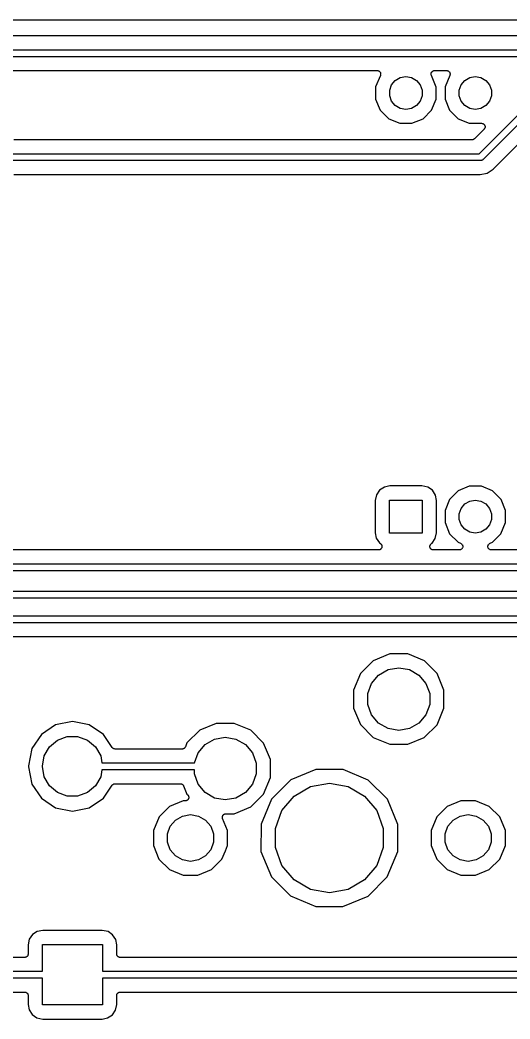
# Model space of a CAD drawing. Extents: x 37 to 156, y -136 to -20.
# Drawn here: x 95.68 to 113.61, y -56.62 to -20.08 of the extents above; entities that cross this region are included whole.
import ezdxf

# ---------------------------------------------------------------- set-up
doc = ezdxf.new("R2010")
doc.units = 0
doc.header["$MEASUREMENT"] = 0
doc.layers.add('BLACK', color=7, linetype='CONTINUOUS')

msp = doc.modelspace()

# ---------------------------------------------------------------- linework, layer by layer
at = {"layer": 'Black'}
for p, q in [((37.61, -20.083), (155.39, -20.083)), ((121.033, -20.667), (87.0125, -20.667)), ((87, -21.175), (121.046, -21.175)), ((120.994, -21.425), (87.0518, -21.425)), ((87.3148, -21.933), (108.751, -21.933)), ((108.868, -22.1087), (108.692, -22.5326)), ((108.751, -21.933), (108.765, -21.9354)), ((108.765, -21.9354), (108.779, -21.936)), ((108.779, -21.936), (108.786, -21.9392)), ((108.786, -21.9392), (108.794, -21.9407)), ((108.794, -21.9407), (108.806, -21.9476)), ((108.806, -21.9476), (108.819, -21.9529)), ((108.819, -21.9529), (108.825, -21.9586)), ((108.825, -21.9586), (108.833, -21.9627)), ((108.833, -21.9627), (108.842, -21.9734)), ((108.842, -21.9734), (108.852, -21.9828)), ((108.852, -21.9828), (108.856, -21.9901)), ((108.856, -21.9901), (108.861, -21.9965)), ((108.861, -21.9965), (108.866, -22.0096)), ((108.866, -22.0096), (108.872, -22.0219)), ((108.871, -22.0951), (108.868, -22.1087)), ((108.876, -22.0821), (108.871, -22.0951)), ((108.872, -22.0219), (108.873, -22.0301)), ((108.873, -22.0301), (108.876, -22.0379)), ((108.876, -22.0379), (108.876, -22.0519)), ((108.876, -22.0519), (108.878, -22.0656)), ((108.878, -22.0656), (108.876, -22.0738)), ((108.876, -22.0738), (108.876, -22.0821)), ((109.413, -22.2926), (109.594, -22.188)), ((109.594, -22.188), (109.8, -22.1517)), ((109.8, -22.1517), (110.006, -22.188)), ((110.006, -22.188), (110.187, -22.2926)), ((110.723, -22.0654), (110.724, -22.0517)), ((110.724, -22.0736), (110.723, -22.0654)), ((110.724, -22.0379), (110.727, -22.03)), ((110.724, -22.0517), (110.724, -22.0379)), ((110.724, -22.0821), (110.724, -22.0736)), ((110.729, -22.095), (110.724, -22.0821)), ((110.727, -22.03), (110.728, -22.0217)), ((110.728, -22.0217), (110.735, -22.0095)), ((110.732, -22.1085), (110.729, -22.095)), ((110.908, -22.5346), (110.732, -22.1085)), ((110.735, -22.0095), (110.74, -21.9965)), ((110.74, -21.9965), (110.745, -21.9901)), ((110.745, -21.9901), (110.749, -21.9826)), ((110.749, -21.9826), (110.759, -21.9733)), ((110.759, -21.9733), (110.768, -21.9627)), ((110.768, -21.9627), (110.775, -21.9585)), ((110.775, -21.9585), (110.781, -21.9528)), ((110.781, -21.9528), (110.794, -21.9476)), ((110.794, -21.9476), (110.806, -21.9407)), ((110.806, -21.9407), (110.814, -21.9392)), ((110.814, -21.9392), (110.822, -21.936)), ((110.822, -21.936), (110.836, -21.9354)), ((110.836, -21.9354), (110.85, -21.933)), ((110.85, -21.933), (111.291, -21.933)), ((111.408, -22.1087), (111.232, -22.5326)), ((111.291, -21.933), (111.305, -21.9354)), ((111.305, -21.9354), (111.319, -21.936)), ((111.319, -21.936), (111.326, -21.9392)), ((111.326, -21.9392), (111.334, -21.9407)), ((111.334, -21.9407), (111.346, -21.9476)), ((111.346, -21.9476), (111.359, -21.9529)), ((111.359, -21.9529), (111.365, -21.9586)), ((111.365, -21.9586), (111.373, -21.9627)), ((111.373, -21.9627), (111.382, -21.9734)), ((111.382, -21.9734), (111.392, -21.9828)), ((111.392, -21.9828), (111.396, -21.9901)), ((111.396, -21.9901), (111.401, -21.9965)), ((111.401, -21.9965), (111.406, -22.0096)), ((111.406, -22.0096), (111.412, -22.0219)), ((111.411, -22.0951), (111.408, -22.1087)), ((111.416, -22.0821), (111.411, -22.0951)), ((111.412, -22.0219), (111.413, -22.0301)), ((111.413, -22.0301), (111.416, -22.0379)), ((111.416, -22.0379), (111.416, -22.0519)), ((111.416, -22.0519), (111.418, -22.0656)), ((111.418, -22.0656), (111.416, -22.0738)), ((111.416, -22.0738), (111.416, -22.0821)), ((111.953, -22.2926), (112.134, -22.188)), ((112.134, -22.188), (112.34, -22.1517)), ((112.34, -22.1517), (112.546, -22.188)), ((112.546, -22.188), (112.727, -22.2926)), ((108.692, -22.5326), (108.692, -22.9734)), ((109.207, -22.6494), (109.278, -22.4529)), ((109.207, -22.8586), (109.207, -22.6494)), ((109.278, -22.4529), (109.413, -22.2926)), ((110.187, -22.2926), (110.322, -22.4529)), ((110.322, -22.4529), (110.393, -22.6494)), ((110.393, -22.6494), (110.393, -22.8586)), ((110.908, -22.9754), (110.908, -22.5346)), ((111.232, -22.5326), (111.232, -22.9734)), ((111.747, -22.6494), (111.818, -22.4529)), ((111.747, -22.8586), (111.747, -22.6494)), ((111.818, -22.4529), (111.953, -22.2926)), ((112.727, -22.2926), (112.862, -22.4529)), ((112.862, -22.4529), (112.933, -22.6494)), ((112.933, -22.6494), (112.933, -22.8586)), ((108.692, -22.9734), (108.86, -23.3808)), ((109.278, -23.0551), (109.207, -22.8586)), ((110.393, -22.8586), (110.322, -23.0551)), ((110.739, -23.3825), (110.908, -22.9754)), ((111.232, -22.9734), (111.4, -23.3808)), ((111.818, -23.0551), (111.747, -22.8586)), ((112.933, -22.8586), (112.862, -23.0551)), ((108.86, -23.3808), (109.172, -23.6928)), ((109.413, -23.2154), (109.278, -23.0551)), ((109.594, -23.32), (109.413, -23.2154)), ((109.8, -23.3563), (109.594, -23.32)), ((110.006, -23.32), (109.8, -23.3563)), ((110.187, -23.2154), (110.006, -23.32)), ((110.322, -23.0551), (110.187, -23.2154)), ((110.427, -23.6939), (110.739, -23.3825)), ((111.4, -23.3808), (111.712, -23.6928)), ((111.953, -23.2154), (111.818, -23.0551)), ((112.134, -23.32), (111.953, -23.2154)), ((112.34, -23.3563), (112.134, -23.32)), ((112.546, -23.32), (112.34, -23.3563)), ((112.482, -24.975), (114.378, -23.0789)), ((112.727, -23.2154), (112.546, -23.32)), ((114.558, -23.2529), (112.622, -25.1884)), ((112.862, -23.0551), (112.727, -23.2154)), ((109.172, -23.6928), (109.579, -23.8618)), ((110.019, -23.8622), (110.427, -23.6939)), ((111.712, -23.6928), (112.119, -23.8618)), ((109.579, -23.8618), (110.019, -23.8622)), ((112.119, -23.8618), (112.57, -23.8622)), ((112.66, -24.079), (112.309, -24.4298)), ((112.57, -23.8622), (112.586, -23.8651)), ((112.586, -23.8651), (112.603, -23.8665)), ((112.603, -23.8665), (112.608, -23.8689)), ((112.608, -23.8689), (112.614, -23.8699)), ((112.614, -23.8699), (112.628, -23.8782)), ((112.628, -23.8782), (112.643, -23.8852)), ((112.643, -23.8852), (112.647, -23.8892)), ((112.647, -23.8892), (112.652, -23.892)), ((112.652, -23.892), (112.662, -23.9047)), ((112.669, -24.0655), (112.66, -24.079)), ((112.662, -23.9047), (112.674, -23.9164)), ((112.68, -24.0528), (112.669, -24.0655)), ((112.674, -23.9164), (112.676, -23.9215)), ((112.676, -23.9215), (112.68, -23.9258)), ((112.68, -23.9258), (112.686, -23.9413)), ((112.682, -24.0475), (112.68, -24.0528)), ((112.685, -24.0429), (112.682, -24.0475)), ((112.689, -24.0269), (112.685, -24.0429)), ((112.686, -23.9413), (112.693, -23.9563)), ((112.695, -24.0114), (112.689, -24.0269)), ((112.693, -23.9563), (112.693, -23.962)), ((112.693, -23.962), (112.695, -23.9673)), ((112.695, -23.9673), (112.695, -23.9838)), ((112.695, -23.9838), (112.697, -24.0003)), ((112.697, -24.0003), (112.695, -24.0057)), ((112.695, -24.0057), (112.695, -24.0114)), ((112.99, -25.5388), (114.63, -23.8991)), ((112.219, -24.467), (95.455, -24.467)), ((112.225, -24.466), (112.219, -24.467)), ((112.23, -24.4665), (112.225, -24.466)), ((112.246, -24.4622), (112.23, -24.4665)), ((112.263, -24.4593), (112.246, -24.4622)), ((112.267, -24.4565), (112.263, -24.4593)), ((112.273, -24.4551), (112.267, -24.4565)), ((112.286, -24.4456), (112.273, -24.4551)), ((112.301, -24.4373), (112.286, -24.4456)), ((112.304, -24.433), (112.301, -24.4373)), ((112.309, -24.4298), (112.304, -24.433)), ((94.9886, -24.975), (112.482, -24.975)), ((112.6, -25.2039), (112.587, -25.2133)), ((112.614, -25.1958), (112.6, -25.2039)), ((112.618, -25.1915), (112.614, -25.1958)), ((112.622, -25.1884), (112.618, -25.1915)), ((112.534, -25.225), (94.9886, -25.225)), ((112.539, -25.224), (112.534, -25.225)), ((112.545, -25.2245), (112.539, -25.224)), ((112.561, -25.2203), (112.545, -25.2245)), ((112.577, -25.2175), (112.561, -25.2203)), ((112.582, -25.2147), (112.577, -25.2175)), ((112.587, -25.2133), (112.582, -25.2147)), ((112.775, -25.6825), (112.99, -25.5388)), ((95.4548, -25.733), (112.521, -25.733)), ((112.521, -25.733), (112.775, -25.6825)), ((109.013, -37.1631), (108.839, -37.2748)), ((109.212, -37.1256), (109.013, -37.1631)), ((110.387, -37.1256), (109.212, -37.1256)), ((110.601, -37.1689), (110.387, -37.1256)), ((110.771, -37.2849), (110.601, -37.1689)), ((112.121, -37.1378), (111.713, -37.3061)), ((112.561, -37.1382), (112.121, -37.1378)), ((112.968, -37.3072), (112.561, -37.1382)), ((108.723, -37.4445), (108.68, -37.6587)), ((108.839, -37.2748), (108.723, -37.4445)), ((110.883, -37.4585), (110.771, -37.2849)), ((110.92, -37.6578), (110.883, -37.4585)), ((111.401, -37.6175), (111.232, -38.0246)), ((111.713, -37.3061), (111.401, -37.6175)), ((113.28, -37.6192), (112.968, -37.3072)), ((113.448, -38.0266), (113.28, -37.6192)), ((108.68, -37.6587), (108.68, -38.8342)), ((109.2, -38.846), (109.2, -37.646)), ((109.2, -37.646), (110.4, -37.646)), ((110.4, -37.646), (110.4, -38.846)), ((110.92, -38.8333), (110.92, -37.6578)), ((111.747, -38.1414), (111.818, -37.9449)), ((111.818, -37.9449), (111.953, -37.7846)), ((111.953, -37.7846), (112.134, -37.68)), ((112.134, -37.68), (112.34, -37.6437)), ((112.34, -37.6437), (112.546, -37.68)), ((112.546, -37.68), (112.727, -37.7846)), ((112.727, -37.7846), (112.862, -37.9449)), ((112.862, -37.9449), (112.933, -38.1414)), ((111.232, -38.0246), (111.232, -38.4654)), ((111.747, -38.3506), (111.747, -38.1414)), ((111.818, -38.5471), (111.747, -38.3506)), ((112.933, -38.3506), (112.862, -38.5471)), ((112.933, -38.1414), (112.933, -38.3506)), ((113.448, -38.4674), (113.448, -38.0266)), ((111.232, -38.4654), (111.4, -38.8728)), ((111.953, -38.7074), (111.818, -38.5471)), ((112.134, -38.812), (111.953, -38.7074)), ((112.727, -38.7074), (112.546, -38.812)), ((112.862, -38.5471), (112.727, -38.7074)), ((113.279, -38.8745), (113.448, -38.4674)), ((108.68, -38.8342), (108.717, -39.0335)), ((108.717, -39.0335), (108.829, -39.2071)), ((110.4, -38.846), (109.2, -38.846)), ((110.761, -39.2172), (110.877, -39.0475)), ((110.877, -39.0475), (110.92, -38.8333)), ((111.4, -38.8728), (111.712, -39.1848)), ((112.34, -38.8483), (112.134, -38.812)), ((112.546, -38.812), (112.34, -38.8483)), ((112.967, -39.1859), (113.279, -38.8745)), ((108.842, -39.4593), (108.826, -39.4621)), ((108.829, -39.2071), (108.87, -39.2351)), ((108.847, -39.4562), (108.842, -39.4593)), ((108.853, -39.4545), (108.847, -39.4562)), ((108.866, -39.4452), (108.853, -39.4545)), ((108.88, -39.4373), (108.866, -39.4452)), ((108.87, -39.2351), (108.874, -39.2396)), ((108.874, -39.2396), (108.88, -39.2427)), ((108.88, -39.2427), (108.89, -39.2549)), ((108.884, -39.4324), (108.88, -39.4373)), ((108.889, -39.4288), (108.884, -39.4324)), ((108.898, -39.4157), (108.889, -39.4288)), ((108.89, -39.2549), (108.901, -39.266)), ((108.908, -39.4035), (108.898, -39.4157)), ((108.901, -39.266), (108.904, -39.2717)), ((108.904, -39.2717), (108.908, -39.2765)), ((108.908, -39.2765), (108.914, -39.2914)), ((108.91, -39.3976), (108.908, -39.4035)), ((108.914, -39.3924), (108.91, -39.3976)), ((108.914, -39.2914), (108.92, -39.3057)), ((108.918, -39.377), (108.914, -39.3924)), ((108.923, -39.3621), (108.918, -39.377)), ((108.92, -39.3057), (108.921, -39.312)), ((108.921, -39.312), (108.923, -39.3179)), ((108.923, -39.3179), (108.923, -39.3338)), ((108.923, -39.3338), (108.925, -39.3496)), ((108.925, -39.3496), (108.923, -39.3557)), ((108.923, -39.3557), (108.923, -39.3621)), ((110.678, -39.3461), (110.68, -39.3321)), ((110.68, -39.354), (110.678, -39.3461)), ((110.68, -39.3179), (110.683, -39.3104)), ((110.68, -39.3321), (110.68, -39.3179)), ((110.68, -39.3621), (110.68, -39.354)), ((110.685, -39.3753), (110.68, -39.3621)), ((110.683, -39.3104), (110.684, -39.3024)), ((110.684, -39.3024), (110.69, -39.2898)), ((110.688, -39.3891), (110.685, -39.3753)), ((110.692, -39.3959), (110.688, -39.3891)), ((110.69, -39.2898), (110.695, -39.2765)), ((110.695, -39.4035), (110.692, -39.3959)), ((110.695, -39.2765), (110.7, -39.2703)), ((110.704, -39.4143), (110.695, -39.4035)), ((110.7, -39.2703), (110.704, -39.2631)), ((110.704, -39.2631), (110.714, -39.2535)), ((110.712, -39.4262), (110.704, -39.4143)), ((110.718, -39.4311), (110.712, -39.4262)), ((110.714, -39.2535), (110.723, -39.2427)), ((110.723, -39.4373), (110.718, -39.4311)), ((110.723, -39.2427), (110.73, -39.2387)), ((110.736, -39.4444), (110.723, -39.4373)), ((110.73, -39.2387), (110.736, -39.2332)), ((110.736, -39.2332), (110.761, -39.2172)), ((110.747, -39.4529), (110.736, -39.4444)), ((110.755, -39.4553), (110.747, -39.4529)), ((110.762, -39.4593), (110.755, -39.4553)), ((110.775, -39.4618), (110.762, -39.4593)), ((111.712, -39.1848), (111.803, -39.2227)), ((111.795, -39.4598), (111.792, -39.4612)), ((111.798, -39.4593), (111.795, -39.4598)), ((111.814, -39.4497), (111.798, -39.4593)), ((111.803, -39.2227), (111.819, -39.2331)), ((111.831, -39.4408), (111.814, -39.4497)), ((111.819, -39.2331), (111.836, -39.2427)), ((111.833, -39.4387), (111.831, -39.4408)), ((111.836, -39.4373), (111.833, -39.4387)), ((111.836, -39.2427), (111.838, -39.2449)), ((111.848, -39.4225), (111.836, -39.4373)), ((111.838, -39.2449), (111.84, -39.2464)), ((111.84, -39.2464), (111.852, -39.2618)), ((111.861, -39.4083), (111.848, -39.4225)), ((111.852, -39.2618), (111.864, -39.2765)), ((111.862, -39.4057), (111.861, -39.4083)), ((111.864, -39.4035), (111.862, -39.4057)), ((111.864, -39.2765), (111.865, -39.2792)), ((111.871, -39.3854), (111.864, -39.4035)), ((111.865, -39.2792), (111.867, -39.2815)), ((111.867, -39.2815), (111.873, -39.2998)), ((111.878, -39.3676), (111.871, -39.3854)), ((111.873, -39.2998), (111.879, -39.3179)), ((111.879, -39.3621), (111.878, -39.3647)), ((111.878, -39.3647), (111.878, -39.3676)), ((111.879, -39.3179), (111.879, -39.3208)), ((111.879, -39.3208), (111.88, -39.3235)), ((111.88, -39.3235), (111.879, -39.3428)), ((111.879, -39.3428), (111.879, -39.3621)), ((112.8, -39.3233), (112.801, -39.3207)), ((112.801, -39.3427), (112.8, -39.3233)), ((112.801, -39.3179), (112.808, -39.2997)), ((112.801, -39.3207), (112.801, -39.3179)), ((112.801, -39.3621), (112.801, -39.3427)), ((112.802, -39.3646), (112.801, -39.3621)), ((112.802, -39.3674), (112.802, -39.3646)), ((112.81, -39.3853), (112.802, -39.3674)), ((112.808, -39.2997), (112.814, -39.2813)), ((112.816, -39.4035), (112.81, -39.3853)), ((112.814, -39.2813), (112.815, -39.2791)), ((112.815, -39.2791), (112.816, -39.2765)), ((112.816, -39.2765), (112.829, -39.2617)), ((112.818, -39.4056), (112.816, -39.4035)), ((112.819, -39.4081), (112.818, -39.4056)), ((112.832, -39.4225), (112.819, -39.4081)), ((112.829, -39.2617), (112.841, -39.2463)), ((112.845, -39.4373), (112.832, -39.4225)), ((112.841, -39.2463), (112.843, -39.2448)), ((112.843, -39.2448), (112.845, -39.2427)), ((112.845, -39.2427), (112.861, -39.233)), ((112.847, -39.4387), (112.845, -39.4373)), ((112.849, -39.4407), (112.847, -39.4387)), ((112.866, -39.4497), (112.849, -39.4407)), ((112.861, -39.233), (112.878, -39.2226)), ((112.883, -39.4593), (112.866, -39.4497)), ((112.878, -39.2226), (112.967, -39.1859)), ((112.886, -39.4598), (112.883, -39.4593)), ((112.888, -39.4611), (112.886, -39.4598)), ((108.798, -39.467), (62.7148, -39.467)), ((108.804, -39.4659), (108.798, -39.467)), ((108.811, -39.4664), (108.804, -39.4659)), ((108.826, -39.4621), (108.811, -39.4664)), ((110.789, -39.466), (110.775, -39.4618)), ((110.797, -39.4656), (110.789, -39.466)), ((110.805, -39.467), (110.797, -39.4656)), ((111.754, -39.467), (110.805, -39.467)), ((111.773, -39.4637), (111.754, -39.467)), ((111.792, -39.4612), (111.773, -39.4637)), ((112.907, -39.4636), (112.888, -39.4611)), ((112.926, -39.467), (112.907, -39.4636)), ((114.294, -39.467), (112.926, -39.467)), ((62.4518, -39.975), (145.148, -39.975)), ((145.2, -40.225), (62.4, -40.225)), ((146.7, -41.225), (54.7, -41.225)), ((54.7518, -40.975), (146.648, -40.975)), ((49.2, -41.875), (149.548, -41.875)), ((149.6, -42.125), (49.2, -42.125)), ((47.9125, -42.633), (149.587, -42.633)), ((109.213, -43.2687), (108.606, -43.5195)), ((109.87, -43.2693), (109.213, -43.2687)), ((110.476, -43.5212), (109.87, -43.2693)), ((108.606, -43.5195), (108.141, -43.9836)), ((108.802, -44.0411), (109.148, -43.8418)), ((109.148, -43.8418), (109.54, -43.7726)), ((109.54, -43.7726), (109.932, -43.8418)), ((109.932, -43.8418), (110.278, -44.0411)), ((110.94, -43.986), (110.476, -43.5212)), ((108.141, -43.9836), (107.889, -44.5902)), ((108.546, -44.3463), (108.802, -44.0411)), ((110.278, -44.0411), (110.534, -44.3463)), ((111.191, -44.593), (110.94, -43.986)), ((108.41, -44.7208), (108.546, -44.3463)), ((110.534, -44.3463), (110.67, -44.7208)), ((107.889, -44.5902), (107.889, -45.247)), ((108.41, -45.1192), (108.41, -44.7208)), ((110.67, -44.7208), (110.67, -45.1192)), ((111.191, -45.2498), (111.191, -44.593)), ((107.889, -45.247), (108.14, -45.854)), ((108.546, -45.4937), (108.41, -45.1192)), ((110.67, -45.1192), (110.534, -45.4937)), ((110.939, -45.8564), (111.191, -45.2498)), ((108.802, -45.7989), (108.546, -45.4937)), ((110.534, -45.4937), (110.278, -45.7989)), ((96.9856, -45.8627), (96.4647, -46.2107)), ((97.6, -45.7405), (96.9856, -45.8627)), ((98.2144, -45.8627), (97.6, -45.7405)), ((98.7353, -46.2107), (98.2144, -45.8627)), ((102.863, -45.8087), (102.256, -46.0595)), ((103.52, -45.8093), (102.863, -45.8087)), ((104.126, -46.0612), (103.52, -45.8093)), ((108.14, -45.854), (108.604, -46.3188)), ((109.148, -45.9982), (108.802, -45.7989)), ((109.54, -46.0674), (109.148, -45.9982)), ((109.932, -45.9982), (109.54, -46.0674)), ((110.278, -45.7989), (109.932, -45.9982)), ((110.474, -46.3205), (110.939, -45.8564)), ((96.4647, -46.2107), (96.1167, -46.7316)), ((97.05, -46.4232), (97.409, -46.2925)), ((97.409, -46.2925), (97.791, -46.2925)), ((97.791, -46.2925), (98.15, -46.4232)), ((99.0559, -46.6906), (98.7353, -46.2107)), ((102.256, -46.0595), (101.791, -46.5236)), ((102.452, -46.5811), (102.798, -46.3818)), ((102.798, -46.3818), (103.19, -46.3126)), ((103.19, -46.3126), (103.582, -46.3818)), ((103.582, -46.3818), (103.928, -46.5811)), ((104.59, -46.526), (104.126, -46.0612)), ((108.604, -46.3188), (109.21, -46.5707)), ((109.867, -46.5713), (110.474, -46.3205)), ((96.1167, -46.7316), (95.992, -47.3585)), ((96.5663, -46.9996), (96.7574, -46.6687)), ((96.7574, -46.6687), (97.05, -46.4232)), ((98.15, -46.4232), (98.4426, -46.6687)), ((98.4426, -46.6687), (98.6337, -46.9996)), ((99.0683, -46.7035), (99.0559, -46.6906)), ((99.0798, -46.7173), (99.0683, -46.7035)), ((99.0835, -46.7194), (99.0798, -46.7173)), ((99.0864, -46.7224), (99.0835, -46.7194)), ((99.1025, -46.7304), (99.0864, -46.7224)), ((99.118, -46.7393), (99.1025, -46.7304)), ((99.1222, -46.7401), (99.118, -46.7393)), ((99.1259, -46.7419), (99.1222, -46.7401)), ((99.1438, -46.7439), (99.1259, -46.7419)), ((99.1615, -46.747), (99.1438, -46.7439)), ((101.614, -46.747), (99.1615, -46.747)), ((101.622, -46.7456), (101.614, -46.747)), ((101.63, -46.7459), (101.622, -46.7456)), ((101.643, -46.7418), (101.63, -46.7459)), ((101.657, -46.7393), (101.643, -46.7418)), ((101.664, -46.7352), (101.657, -46.7393)), ((101.672, -46.7327), (101.664, -46.7352)), ((101.683, -46.7242), (101.672, -46.7327)), ((101.695, -46.7173), (101.683, -46.7242)), ((101.701, -46.7109), (101.695, -46.7173)), ((101.707, -46.7059), (101.701, -46.7109)), ((101.715, -46.6942), (101.707, -46.7059)), ((101.724, -46.6835), (101.715, -46.6942)), ((101.726, -46.6757), (101.724, -46.6835)), ((101.731, -46.6687), (101.726, -46.6757)), ((101.791, -46.5236), (101.731, -46.6687)), ((102.196, -46.8863), (102.452, -46.5811)), ((103.928, -46.5811), (104.184, -46.8863)), ((104.841, -47.133), (104.59, -46.526)), ((109.21, -46.5707), (109.867, -46.5713)), ((96.5, -47.3758), (96.5663, -46.9996)), ((98.6337, -46.9996), (98.6787, -47.255)), ((102.062, -47.255), (102.196, -46.8863)), ((104.184, -46.8863), (104.32, -47.2608)), ((104.841, -47.3459), (104.841, -47.133)), ((95.992, -47.3585), (95.992, -47.4015)), ((95.992, -47.4015), (96.1167, -48.0284)), ((96.5, -47.3842), (96.5, -47.3758)), ((96.5663, -47.7604), (96.5, -47.3842)), ((98.6787, -47.255), (102.062, -47.255)), ((104.32, -47.2608), (104.32, -47.6592)), ((104.841, -47.7898), (104.841, -47.3459)), ((106.505, -47.4977), (105.585, -47.8778)), ((107.5, -47.4985), (106.505, -47.4977)), ((108.419, -47.8802), (107.5, -47.4985)), ((96.7574, -48.0913), (96.5663, -47.7604)), ((98.6337, -47.7604), (98.4426, -48.0913)), ((98.6787, -47.505), (98.6337, -47.7604)), ((102.06, -47.505), (98.6787, -47.505)), ((102.06, -47.6592), (102.06, -47.505)), ((102.196, -48.0337), (102.06, -47.6592)), ((104.32, -47.6592), (104.184, -48.0337)), ((104.589, -48.3964), (104.841, -47.7898)), ((96.1167, -48.0284), (96.4647, -48.5493)), ((97.05, -48.3368), (96.7574, -48.0913)), ((98.4426, -48.0913), (98.15, -48.3368)), ((98.7353, -48.5493), (99.0559, -48.0694)), ((99.0559, -48.0694), (99.0683, -48.0565)), ((99.0683, -48.0565), (99.0798, -48.0427)), ((99.0798, -48.0427), (99.0835, -48.0406)), ((99.0835, -48.0406), (99.0864, -48.0376)), ((99.0864, -48.0376), (99.1025, -48.0296)), ((99.1025, -48.0296), (99.118, -48.0207)), ((99.118, -48.0207), (99.1222, -48.0199)), ((99.1222, -48.0199), (99.1259, -48.0181)), ((99.1259, -48.0181), (99.1438, -48.0161)), ((99.1438, -48.0161), (99.1615, -48.013)), ((99.1615, -48.013), (101.547, -48.013)), ((101.547, -48.013), (101.555, -48.0145)), ((101.555, -48.0145), (101.564, -48.0141)), ((101.564, -48.0141), (101.577, -48.0183)), ((101.577, -48.0183), (101.591, -48.0207)), ((101.591, -48.0207), (101.598, -48.0249)), ((101.598, -48.0249), (101.606, -48.0274)), ((101.606, -48.0274), (101.617, -48.0358)), ((101.617, -48.0358), (101.629, -48.0427)), ((101.629, -48.0427), (101.634, -48.0492)), ((101.634, -48.0492), (101.641, -48.0543)), ((101.641, -48.0543), (101.648, -48.0659)), ((101.648, -48.0659), (101.657, -48.0765)), ((101.657, -48.0765), (101.66, -48.0844)), ((101.66, -48.0844), (101.665, -48.0915)), ((101.665, -48.0915), (101.79, -48.394)), ((102.452, -48.3389), (102.196, -48.0337)), ((104.184, -48.0337), (103.928, -48.3389)), ((105.585, -47.8778), (104.88, -48.5809)), ((105.713, -48.4667), (106.315, -48.1192)), ((106.315, -48.1192), (107, -47.9985)), ((107, -47.9985), (107.685, -48.1192)), ((107.685, -48.1192), (108.287, -48.4667)), ((109.122, -48.5846), (108.419, -47.8802)), ((96.4647, -48.5493), (96.9856, -48.8973)), ((97.409, -48.4675), (97.05, -48.3368)), ((97.791, -48.4675), (97.409, -48.4675)), ((98.15, -48.3368), (97.791, -48.4675)), ((98.2144, -48.8973), (98.7353, -48.5493)), ((101.79, -48.394), (101.82, -48.4242)), ((101.82, -48.4242), (101.829, -48.4378)), ((101.834, -48.5869), (101.822, -48.5986)), ((101.829, -48.4378), (101.84, -48.4505)), ((101.836, -48.5818), (101.834, -48.5869)), ((101.84, -48.5775), (101.836, -48.5818)), ((101.84, -48.4505), (101.842, -48.4558)), ((101.845, -48.5619), (101.84, -48.5775)), ((101.842, -48.4558), (101.845, -48.4604)), ((101.845, -48.4604), (101.849, -48.4764)), ((101.852, -48.5469), (101.845, -48.5619)), ((101.849, -48.4764), (101.855, -48.492)), ((101.853, -48.5413), (101.852, -48.5469)), ((101.855, -48.5361), (101.853, -48.5413)), ((101.855, -48.492), (101.855, -48.4976)), ((101.855, -48.4976), (101.856, -48.503)), ((101.856, -48.503), (101.855, -48.5195)), ((101.855, -48.5195), (101.855, -48.5361)), ((102.798, -48.5382), (102.452, -48.3389)), ((103.19, -48.6074), (102.798, -48.5382)), ((103.582, -48.5382), (103.19, -48.6074)), ((103.928, -48.3389), (103.582, -48.5382)), ((104.124, -48.8605), (104.589, -48.3964)), ((104.88, -48.5809), (104.499, -49.5002)), ((105.267, -48.9992), (105.713, -48.4667)), ((108.287, -48.4667), (108.733, -48.9992)), ((109.502, -49.5045), (109.122, -48.5846)), ((96.9856, -48.8973), (97.6, -49.0195)), ((97.6, -49.0195), (98.2144, -48.8973)), ((101.151, -48.8473), (100.769, -49.2292)), ((101.651, -48.6409), (101.151, -48.8473)), ((101.73, -48.6409), (101.651, -48.6409)), ((101.746, -48.6381), (101.73, -48.6409)), ((101.763, -48.6366), (101.746, -48.6381)), ((101.768, -48.6343), (101.763, -48.6366)), ((101.773, -48.6333), (101.768, -48.6343)), ((101.788, -48.625), (101.773, -48.6333)), ((101.803, -48.618), (101.788, -48.625)), ((101.807, -48.6141), (101.803, -48.618)), ((101.811, -48.6113), (101.807, -48.6141)), ((101.822, -48.5986), (101.811, -48.6113)), ((103.517, -49.1113), (104.124, -48.8605)), ((111.311, -48.8473), (110.929, -49.2292)), ((111.811, -48.6409), (111.311, -48.8473)), ((112.351, -48.6413), (111.811, -48.6409)), ((112.851, -48.8487), (112.351, -48.6413)), ((113.233, -49.2313), (112.851, -48.8487)), ((100.769, -49.2292), (100.561, -49.7285)), ((101.371, -49.3457), (101.628, -49.1974)), ((101.628, -49.1974), (101.92, -49.1458)), ((101.92, -49.1458), (102.212, -49.1974)), ((102.212, -49.1974), (102.469, -49.3457)), ((103.086, -49.2434), (103.088, -49.2297)), ((103.088, -49.2516), (103.086, -49.2434)), ((103.088, -49.2159), (103.091, -49.208)), ((103.088, -49.2297), (103.088, -49.2159)), ((103.088, -49.26), (103.088, -49.2516)), ((103.093, -49.273), (103.088, -49.26)), ((103.091, -49.208), (103.092, -49.1997)), ((103.092, -49.1997), (103.098, -49.1874)), ((103.096, -49.2865), (103.093, -49.273)), ((103.279, -49.7309), (103.096, -49.2865)), ((103.098, -49.1874), (103.103, -49.1744)), ((103.103, -49.1744), (103.108, -49.168)), ((103.108, -49.168), (103.112, -49.1606)), ((103.112, -49.1606), (103.122, -49.1513)), ((103.122, -49.1513), (103.131, -49.1407)), ((103.131, -49.1407), (103.139, -49.1365)), ((103.139, -49.1365), (103.145, -49.1308)), ((103.145, -49.1308), (103.158, -49.1256)), ((103.158, -49.1256), (103.17, -49.1186)), ((103.17, -49.1186), (103.178, -49.1172)), ((103.178, -49.1172), (103.186, -49.114)), ((103.186, -49.114), (103.199, -49.1134)), ((103.199, -49.1134), (103.213, -49.111)), ((103.213, -49.111), (103.517, -49.1113)), ((105.029, -49.6524), (105.267, -48.9992)), ((108.733, -48.9992), (108.971, -49.6524)), ((110.929, -49.2292), (110.721, -49.7285)), ((111.531, -49.3457), (111.788, -49.1974)), ((111.788, -49.1974), (112.08, -49.1458)), ((112.08, -49.1458), (112.372, -49.1974)), ((112.372, -49.1974), (112.629, -49.3457)), ((113.439, -49.7309), (113.233, -49.2313)), ((101.079, -49.8517), (101.18, -49.5729)), ((101.18, -49.5729), (101.371, -49.3457)), ((102.469, -49.3457), (102.66, -49.5729)), ((102.66, -49.5729), (102.761, -49.8517)), ((104.499, -49.5002), (104.498, -50.4955)), ((105.029, -50.3476), (105.029, -49.6524)), ((108.971, -49.6524), (108.971, -50.3476)), ((109.502, -50.2942), (109.502, -49.5045)), ((111.239, -49.8517), (111.34, -49.5729)), ((111.34, -49.5729), (111.531, -49.3457)), ((112.629, -49.3457), (112.82, -49.5729)), ((112.82, -49.5729), (112.921, -49.8517)), ((100.561, -49.7285), (100.561, -50.2691)), ((101.079, -50.1483), (101.079, -49.8517)), ((102.761, -49.8517), (102.761, -50.1483)), ((103.279, -50.2715), (103.279, -49.7309)), ((110.721, -49.7285), (110.721, -50.2691)), ((111.239, -50.1483), (111.239, -49.8517)), ((112.921, -49.8517), (112.921, -50.1483)), ((113.439, -50.2715), (113.439, -49.7309)), ((100.561, -50.2691), (100.767, -50.7687)), ((101.18, -50.4271), (101.079, -50.1483)), ((102.761, -50.1483), (102.66, -50.4271)), ((103.195, -50.4719), (103.279, -50.2715)), ((105.267, -51.0008), (105.029, -50.3476)), ((108.971, -50.3476), (108.733, -51.0008)), ((109.501, -50.4998), (109.502, -50.2942)), ((109.502, -50.2942), (109.502, -50.2942)), ((110.721, -50.2691), (110.927, -50.7687)), ((111.34, -50.4271), (111.239, -50.1483)), ((112.921, -50.1483), (112.82, -50.4271)), ((113.231, -50.7708), (113.439, -50.2715)), ((100.767, -50.7687), (101.149, -51.1513)), ((101.371, -50.6543), (101.18, -50.4271)), ((101.628, -50.8026), (101.371, -50.6543)), ((102.469, -50.6543), (102.212, -50.8026)), ((102.66, -50.4271), (102.469, -50.6543)), ((102.689, -51.1527), (103.071, -50.7708)), ((103.071, -50.7708), (103.195, -50.4719)), ((104.498, -50.4955), (104.878, -51.4154)), ((109.12, -51.4191), (109.501, -50.4998)), ((110.927, -50.7687), (111.309, -51.1513)), ((111.531, -50.6543), (111.34, -50.4271)), ((111.788, -50.8026), (111.531, -50.6543)), ((112.629, -50.6543), (112.372, -50.8026)), ((112.82, -50.4271), (112.629, -50.6543)), ((112.849, -51.1527), (113.231, -50.7708)), ((101.149, -51.1513), (101.649, -51.3587)), ((101.92, -50.8541), (101.628, -50.8026)), ((102.212, -50.8026), (101.92, -50.8541)), ((105.713, -51.5332), (105.267, -51.0008)), ((108.733, -51.0008), (108.287, -51.5332)), ((111.309, -51.1513), (111.809, -51.3587)), ((112.08, -50.8541), (111.788, -50.8026)), ((112.372, -50.8026), (112.08, -50.8541)), ((101.649, -51.3587), (102.189, -51.3591)), ((102.189, -51.3591), (102.689, -51.1527)), ((104.878, -51.4154), (105.581, -52.1198)), ((108.415, -52.1222), (109.12, -51.4191)), ((111.809, -51.3587), (112.349, -51.3591)), ((112.349, -51.3591), (112.849, -51.1527)), ((106.315, -51.8808), (105.713, -51.5332)), ((107, -52.0015), (106.315, -51.8808)), ((107.685, -51.8808), (107, -52.0015)), ((108.287, -51.5332), (107.685, -51.8808)), ((105.581, -52.1198), (106.5, -52.5015)), ((107.495, -52.5023), (108.415, -52.1222)), ((106.5, -52.5015), (107.495, -52.5023)), ((96.0229, -53.6985), (95.9796, -53.9127)), ((96.1389, -53.5288), (96.0229, -53.6985)), ((96.3125, -53.4171), (96.1389, -53.5288)), ((96.5118, -53.3796), (96.3125, -53.4171)), ((98.6873, -53.3796), (96.5118, -53.3796)), ((98.9015, -53.4229), (98.6873, -53.3796)), ((99.0712, -53.5389), (98.9015, -53.4229)), ((99.1829, -53.7125), (99.0712, -53.5389)), ((95.9796, -53.9127), (95.9796, -54.24)), ((96.5, -54.875), (96.5, -53.9)), ((96.5, -53.9), (98.7, -53.9)), ((98.7, -53.9), (98.7, -54.875)), ((99.2204, -53.9118), (99.1829, -53.7125)), ((99.2204, -54.24), (99.2204, -53.9118)), ((95.8526, -54.367), (80.3474, -54.367)), ((95.8635, -54.3651), (95.8526, -54.367)), ((95.8746, -54.3651), (95.8635, -54.3651)), ((95.8851, -54.3613), (95.8746, -54.3651)), ((95.896, -54.3593), (95.8851, -54.3613)), ((95.9056, -54.3538), (95.896, -54.3593)), ((95.9161, -54.35), (95.9056, -54.3538)), ((95.9246, -54.3428), (95.9161, -54.35)), ((95.9342, -54.3373), (95.9246, -54.3428)), ((95.9413, -54.3288), (95.9342, -54.3373)), ((95.9498, -54.3216), (95.9413, -54.3288)), ((95.9554, -54.312), (95.9498, -54.3216)), ((95.9625, -54.3035), (95.9554, -54.312)), ((95.9663, -54.2931), (95.9625, -54.3035)), ((95.9719, -54.2834), (95.9663, -54.2931)), ((95.9738, -54.2725), (95.9719, -54.2834)), ((95.9776, -54.2621), (95.9738, -54.2725)), ((95.9796, -54.24), (95.9776, -54.2509)), ((95.9776, -54.2509), (95.9776, -54.2621)), ((99.2224, -54.2509), (99.2204, -54.24)), ((99.2224, -54.2621), (99.2224, -54.2509)), ((99.2262, -54.2725), (99.2224, -54.2621)), ((99.2281, -54.2834), (99.2262, -54.2725)), ((99.2337, -54.2931), (99.2281, -54.2834)), ((99.2375, -54.3035), (99.2337, -54.2931)), ((99.2446, -54.312), (99.2375, -54.3035)), ((99.2502, -54.3216), (99.2446, -54.312)), ((99.2587, -54.3288), (99.2502, -54.3216)), ((99.2658, -54.3373), (99.2587, -54.3288)), ((99.2754, -54.3428), (99.2658, -54.3373)), ((99.2839, -54.35), (99.2754, -54.3428)), ((99.2944, -54.3538), (99.2839, -54.35)), ((99.304, -54.3593), (99.2944, -54.3538)), ((99.3149, -54.3613), (99.304, -54.3593)), ((99.3254, -54.3651), (99.3149, -54.3613)), ((99.3365, -54.3651), (99.3254, -54.3651)), ((99.3474, -54.367), (99.3365, -54.3651)), ((114.853, -54.367), (99.3474, -54.367)), ((79.7, -54.875), (96.5, -54.875)), ((96.5, -55.125), (79.7, -55.125)), ((96.5, -56.1), (96.5, -55.125)), ((98.7, -54.875), (115.5, -54.875)), ((115.5, -55.125), (98.7, -55.125)), ((98.7, -55.125), (98.7, -56.1)), ((80.3474, -55.633), (95.8526, -55.633)), ((95.8526, -55.633), (95.8635, -55.6349)), ((95.8635, -55.6349), (95.8746, -55.6349)), ((95.8746, -55.6349), (95.8851, -55.6387)), ((95.8851, -55.6387), (95.896, -55.6407)), ((95.896, -55.6407), (95.9056, -55.6462)), ((95.9056, -55.6462), (95.9161, -55.65)), ((95.9161, -55.65), (95.9246, -55.6572)), ((95.9246, -55.6572), (95.9342, -55.6627)), ((95.9342, -55.6627), (95.9413, -55.6712)), ((95.9413, -55.6712), (95.9498, -55.6784)), ((95.9498, -55.6784), (95.9554, -55.688)), ((95.9554, -55.688), (95.9625, -55.6965)), ((95.9625, -55.6965), (95.9663, -55.7069)), ((95.9663, -55.7069), (95.9719, -55.7166)), ((95.9719, -55.7166), (95.9738, -55.7275)), ((95.9738, -55.7275), (95.9776, -55.7379)), ((95.9776, -55.7379), (95.9776, -55.7491)), ((95.9776, -55.7491), (95.9796, -55.76)), ((95.9796, -55.76), (95.9796, -56.0882)), ((99.2204, -55.76), (99.2224, -55.7491)), ((99.2204, -56.0873), (99.2204, -55.76)), ((99.2224, -55.7379), (99.2262, -55.7275)), ((99.2224, -55.7491), (99.2224, -55.7379)), ((99.2262, -55.7275), (99.2281, -55.7166)), ((99.2281, -55.7166), (99.2337, -55.7069)), ((99.2337, -55.7069), (99.2375, -55.6965)), ((99.2375, -55.6965), (99.2446, -55.688)), ((99.2446, -55.688), (99.2502, -55.6784)), ((99.2502, -55.6784), (99.2587, -55.6712)), ((99.2587, -55.6712), (99.2658, -55.6627)), ((99.2658, -55.6627), (99.2754, -55.6572)), ((99.2754, -55.6572), (99.2839, -55.65)), ((99.2839, -55.65), (99.2944, -55.6462)), ((99.2944, -55.6462), (99.304, -55.6407)), ((99.304, -55.6407), (99.3149, -55.6387)), ((99.3149, -55.6387), (99.3254, -55.6349)), ((99.3254, -55.6349), (99.3365, -55.6349)), ((99.3365, -55.6349), (99.3474, -55.633)), ((99.3474, -55.633), (114.853, -55.633)), ((95.9796, -56.0882), (96.0171, -56.2875)), ((98.7, -56.1), (96.5, -56.1)), ((99.1771, -56.3015), (99.2204, -56.0873)), ((96.0171, -56.2875), (96.1288, -56.4611)), ((96.1288, -56.4611), (96.2985, -56.5771)), ((96.2985, -56.5771), (96.5127, -56.6204)), ((96.5127, -56.6204), (98.6882, -56.6204)), ((98.6882, -56.6204), (98.8875, -56.5829)), ((98.8875, -56.5829), (99.0611, -56.4712)), ((99.0611, -56.4712), (99.1771, -56.3015))]:
    msp.add_line(p, q, dxfattribs=at)

doc.saveas('drawing.dxf')
